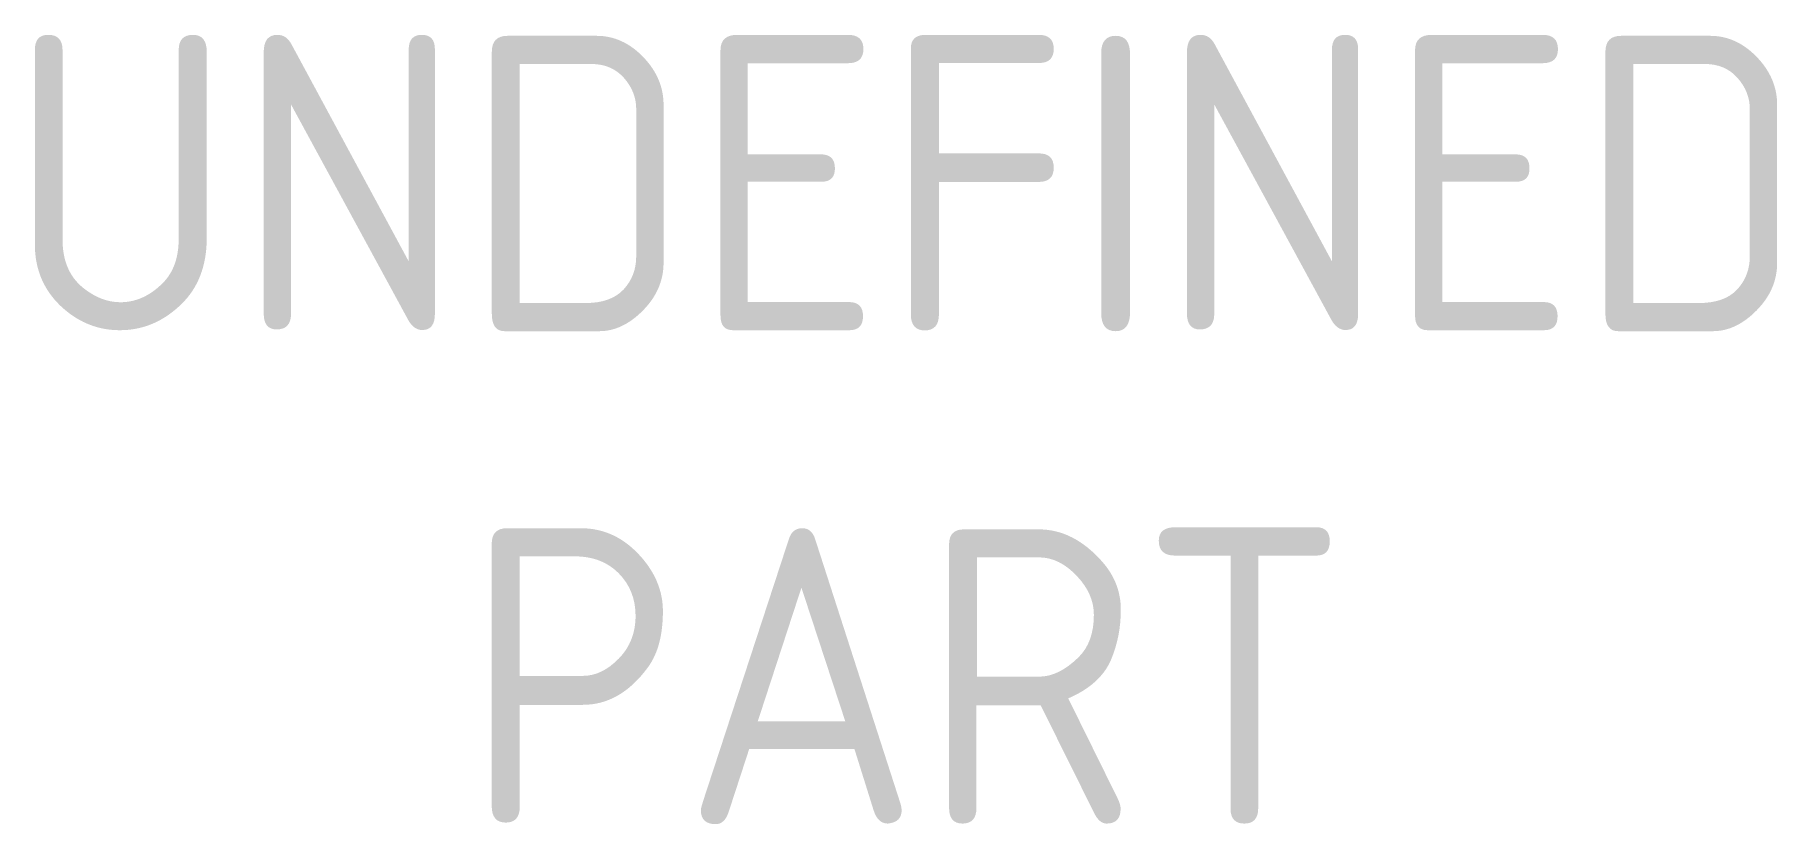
# Model space of a CAD drawing. Extents: x -7.4 to 7.4, y -3.3 to 3.3.
import ezdxf

# ---------------------------------------------------------------- set-up
doc = ezdxf.new("R2010")
doc.units = 0
doc.layers.get('0').update_dxf_attribs({"linetype": 'CONTINUOUS'})
doc.styles.get("Standard").update_dxf_attribs({"font": 'isocp.shx'})

msp = doc.modelspace()

# ---------------------------------------------------------------- texts
at = {"insert": (0, 0), "char_height": 2.5, "width": 10, "attachment_point": 5}
msp.add_mtext('UNDEFINED PART', dxfattribs=at)

doc.saveas('drawing.dxf')
